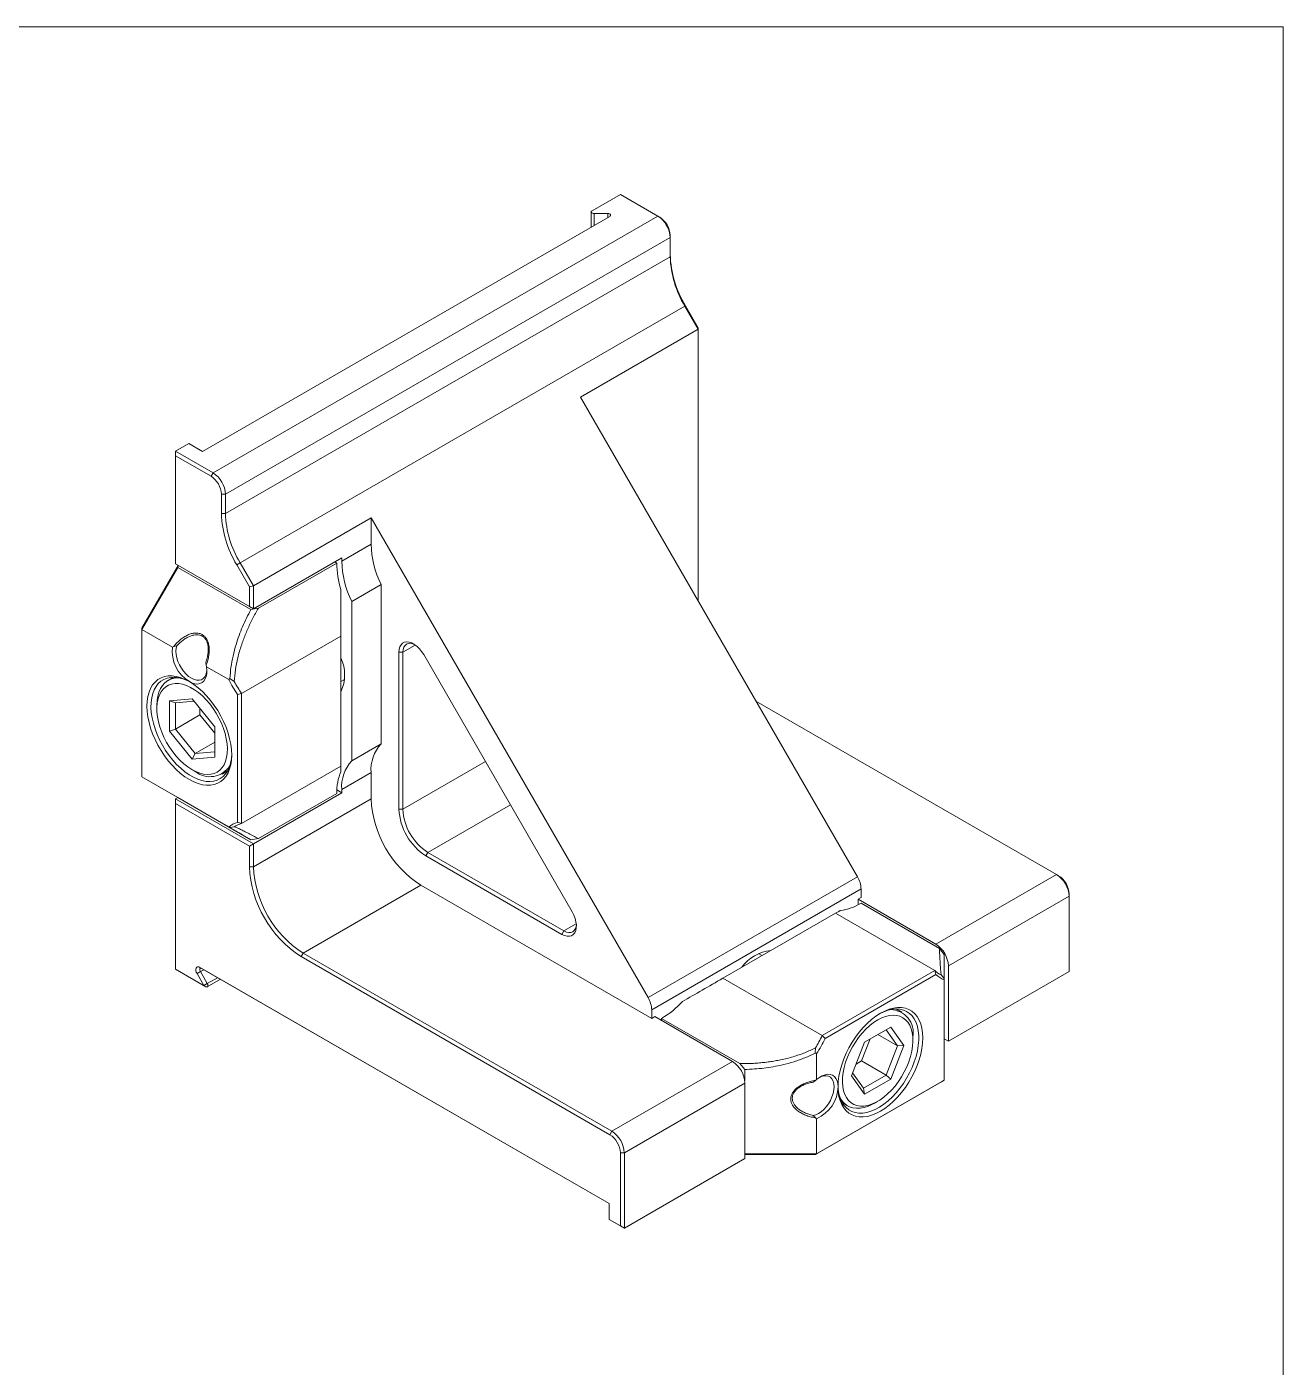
# Model space of a CAD drawing. Header units: millimetres. Extents: x 2 to 278, y 1 to 215.
# Drawn here: x 202.6 to 278, y 134.2 to 214.6 of the extents above; entities that cross this region are included whole.
import ezdxf

# ---------------------------------------------------------------- set-up
doc = ezdxf.new("R2010")
doc.units = ezdxf.units.MM

msp = doc.modelspace()

# ---------------------------------------------------------------- linework, layer by layer
at = {"color": 7, "linetype": 'Continuous', "lineweight": 18}
for p, q in [((1.579, 214.645), (277.989, 214.645)), ((277.989, 0.903), (277.989, 214.645)), ((238.194, 204.578), (236.494, 203.597)), ((240.439, 203.282), (238.194, 204.578)), ((213.106, 189.145), (237.562, 203.263)), ((213.737, 187.867), (240.439, 203.282)), ((236.445, 203.528), (236.445, 202.618)), ((237.442, 203.43), (236.614, 203.43)), ((240.558, 203.212), (240.439, 203.282)), ((241.187, 202.124), (241.187, 201.985)), ((241.187, 201.985), (214.486, 186.571)), ((241.187, 200.825), (241.187, 201.985)), ((241.187, 200.825), (214.486, 185.41)), ((242.064, 197.874), (215.362, 182.46)), ((242.099, 197.895), (242.064, 197.874)), ((242.863, 196.489), (242.064, 197.874)), ((242.099, 197.895), (242.863, 196.57)), ((235.799, 192.411), (242.863, 196.489)), ((242.863, 196.57), (242.863, 196.489)), ((242.863, 180.175), (242.863, 196.489)), ((252.428, 163.609), (235.799, 192.411)), ((212.283, 189.62), (211.492, 189.163)), ((211.492, 189.163), (213.737, 187.867)), ((211.492, 189.163), (211.492, 188.887)), ((212.283, 189.62), (213.106, 189.145)), ((211.492, 188.887), (211.492, 182.388)), ((213.618, 187.66), (211.492, 188.887)), ((213.737, 187.867), (213.618, 187.66)), ((214.246, 185.41), (214.246, 186.571)), ((214.486, 186.571), (214.246, 186.571)), ((214.486, 186.571), (214.486, 185.41)), ((214.486, 185.41), (214.246, 185.41)), ((223.226, 185.153), (216.162, 181.075)), ((239.855, 156.352), (223.226, 185.153)), ((223.226, 185.153), (223.226, 183.58)), ((223.226, 183.58), (221.465, 182.564)), ((216.162, 179.692), (221.465, 182.754)), ((221.465, 182.564), (221.465, 182.754)), ((209.468, 178.535), (211.642, 182.302)), ((211.623, 182.187), (209.468, 178.454)), ((211.492, 182.388), (215.922, 179.831)), ((216.162, 179.692), (211.492, 182.388)), ((211.492, 182.388), (211.492, 182.388)), ((211.655, 182.294), (211.623, 182.187)), ((211.623, 182.187), (216.009, 179.655)), ((215.158, 182.342), (215.362, 182.46)), ((215.922, 181.018), (215.158, 182.342)), ((215.362, 182.46), (216.162, 181.075)), ((216.462, 179.727), (221.166, 182.443)), ((221.046, 182.512), (221.166, 182.443)), ((223.825, 181.161), (222.064, 180.144)), ((223.825, 181.161), (223.825, 171.586)), ((215.922, 181.018), (216.162, 181.075)), ((215.922, 179.831), (215.922, 181.018)), ((216.162, 181.075), (216.162, 179.692)), ((221.417, 178.06), (221.417, 180.854)), ((215.922, 179.831), (216.162, 179.692)), ((216.009, 179.655), (216.462, 179.727)), ((222.064, 170.569), (222.064, 180.144)), ((209.468, 178.535), (209.468, 178.454)), ((211.297, 177.398), (209.468, 178.454)), ((209.468, 178.454), (209.468, 169.605)), ((221.417, 178.06), (215.455, 174.618)), ((221.417, 170.248), (221.417, 178.06)), ((211.297, 177.398), (211.378, 177.432)), ((211.378, 177.432), (211.57, 177.483)), ((224.903, 167.663), (224.903, 177.092)), ((225.142, 177.092), (224.903, 177.092)), ((225.142, 177.092), (225.142, 167.663)), ((213.305, 176.481), (213.327, 176.307)), ((213.327, 176.307), (213.337, 176.22)), ((226.385, 176.946), (235.299, 161.506)), ((211.366, 175.584), (211.039, 175.395)), ((214.683, 175.444), (213.337, 176.22)), ((214.683, 175.444), (214.75, 175.511)), ((214.75, 175.511), (215.011, 175.329)), ((221.417, 175.328), (221.631, 175.452)), ((221.575, 175.42), (221.627, 175.395)), ((210.366, 173.909), (210.366, 173.701)), ((211.124, 174.169), (212.482, 174.291)), ((211.124, 172.358), (211.124, 174.169)), ((211.124, 174.169), (211.484, 174.049)), ((212.596, 174.149), (211.484, 174.049)), ((211.484, 174.049), (211.484, 172.478)), ((212.482, 174.291), (213.841, 172.601)), ((215.215, 174.549), (215.455, 174.618)), ((215.215, 166.875), (215.215, 174.549)), ((215.455, 174.618), (215.455, 166.805)), ((264.386, 163.739), (246.337, 174.159)), ((212.954, 173.327), (211.484, 172.478)), ((212.954, 173.704), (212.954, 173.327)), ((212.954, 173.327), (213.841, 172.224)), ((211.484, 172.478), (211.124, 172.358)), ((212.482, 170.669), (211.124, 172.358)), ((211.484, 172.478), (212.662, 171.012)), ((213.841, 172.601), (213.841, 170.79)), ((213.841, 171.692), (212.662, 171.012)), ((223.825, 171.586), (222.064, 170.569)), ((212.662, 171.012), (212.482, 170.669)), ((213.841, 170.79), (212.482, 170.669)), ((212.662, 171.012), (213.841, 171.117)), ((212.482, 170.036), (212.662, 169.933)), ((214.285, 169.772), (214.612, 169.96)), ((215.455, 166.805), (221.417, 170.248)), ((221.417, 169.915), (221.417, 170.248)), ((223.226, 169.858), (221.465, 168.841)), ((223.226, 169.858), (223.226, 168.285)), ((209.468, 169.605), (214.683, 166.595)), ((209.468, 169.605), (211.623, 168.36)), ((211.623, 168.36), (211.492, 168.285)), ((211.492, 168.008), (211.492, 168.285)), ((211.492, 168.285), (216.162, 165.589)), ((216.009, 165.829), (211.623, 168.36)), ((221.465, 168.651), (216.162, 165.589)), ((216.162, 164.206), (223.226, 168.285)), ((216.462, 165.9), (221.166, 168.616)), ((221.171, 168.821), (221.465, 168.651)), ((221.465, 168.651), (221.465, 168.841)), ((211.492, 168.008), (211.492, 158.053)), ((215.922, 165.451), (211.492, 168.008)), ((225.142, 167.663), (224.903, 167.663)), ((215.215, 166.875), (215.455, 166.805)), ((214.75, 166.555), (214.683, 166.595)), ((214.75, 166.555), (215.011, 166.606)), ((216.462, 165.9), (216.009, 165.829)), ((215.922, 165.451), (216.162, 165.589)), ((215.922, 164.206), (215.922, 165.451)), ((216.162, 165.589), (216.162, 164.206)), ((226.519, 164.863), (226.639, 165.07)), ((226.639, 165.07), (234.805, 160.356)), ((215.922, 164.206), (216.162, 164.206)), ((234.685, 160.149), (226.519, 164.863)), ((239.855, 156.352), (252.428, 163.609)), ((257.142, 159.557), (264.386, 163.739)), ((264.506, 163.67), (264.386, 163.739)), ((226.22, 163.1), (219.155, 159.022)), ((226.22, 163.1), (240.074, 155.102)), ((252.647, 162.872), (240.074, 155.614)), ((252.647, 162.36), (252.647, 162.872)), ((252.647, 162.36), (252.467, 162.256)), ((252.467, 161.916), (252.467, 162.256)), ((252.467, 162.256), (257.142, 159.557)), ((257.351, 159.298), (252.647, 162.014)), ((265.134, 162.443), (257.89, 158.261)), ((265.134, 162.581), (265.134, 162.443)), ((265.134, 157.915), (265.134, 162.443)), ((251.108, 161.417), (244.343, 157.511)), ((257.071, 157.974), (251.108, 161.417)), ((234.685, 160.149), (234.805, 160.356)), ((219.036, 158.814), (219.155, 159.022)), ((237.565, 148.118), (219.036, 158.814)), ((219.155, 159.022), (237.685, 148.325)), ((246.708, 158.876), (246.494, 159)), ((246.55, 158.967), (246.546, 159.024)), ((257.351, 159.298), (257.64, 158.942)), ((211.492, 158.053), (213.192, 157.072)), ((213.311, 157.003), (211.492, 158.053)), ((211.492, 158.053), (211.492, 158.053)), ((212.982, 157.908), (212.777, 157.79)), ((213.192, 157.072), (212.777, 157.79)), ((212.947, 158.164), (237.522, 143.977)), ((213.066, 158.095), (212.947, 158.164)), ((212.982, 157.908), (213.396, 157.19)), ((237.522, 143.977), (213.066, 158.095)), ((250.306, 154.069), (257.071, 157.974)), ((257.131, 157.732), (257.071, 157.974)), ((257.89, 153.733), (257.89, 158.261)), ((257.89, 153.733), (265.134, 157.915)), ((213.396, 157.19), (213.192, 157.072)), ((213.311, 157.003), (213.192, 157.072)), ((213.396, 156.995), (214.184, 157.45)), ((244.343, 157.511), (250.306, 154.069)), ((257.131, 157.732), (250.485, 153.896)), ((257.64, 157.49), (257.465, 157.689)), ((257.64, 157.49), (257.64, 157.411)), ((257.64, 151.389), (257.64, 157.411)), ((240.074, 155.614), (240.074, 155.102)), ((255.087, 155.479), (254.76, 155.667)), ((240.254, 155.206), (240.074, 155.102)), ((244.929, 152.507), (240.254, 155.206)), ((245.377, 152.386), (240.673, 155.102)), ((240.673, 154.964), (240.673, 155.102)), ((252.859, 153.679), (254.427, 154.584)), ((254.427, 154.584), (254.144, 154.421)), ((254.427, 154.584), (255.211, 153.469)), ((250.485, 153.896), (250.306, 154.069)), ((252.674, 152.548), (253.186, 153.867)), ((254.144, 154.421), (252.859, 153.679)), ((253.646, 154.133), (254.824, 153.453)), ((254.824, 153.453), (254.144, 154.421)), ((255.759, 153.785), (255.759, 153.992)), ((257.64, 153.878), (257.89, 153.733)), ((249.884, 153.012), (249.911, 153.329)), ((249.977, 152.987), (249.884, 153.012)), ((249.977, 152.987), (249.977, 151.434)), ((252.075, 151.658), (252.859, 153.679)), ((254.144, 151.699), (254.824, 153.453)), ((255.211, 153.469), (254.427, 151.448)), ((254.824, 153.453), (255.211, 153.469)), ((237.685, 148.325), (244.929, 152.507)), ((245.666, 152.03), (245.377, 152.386)), ((252.347, 152.359), (252.674, 152.548)), ((252.674, 152.548), (254.144, 151.699)), ((245.666, 151.365), (245.666, 152.03)), ((249.767, 151.275), (249.906, 151.382)), ((249.906, 151.382), (249.977, 151.434)), ((249.977, 146.965), (257.64, 151.389)), ((252.859, 150.542), (252.075, 151.658)), ((252.141, 151.827), (252.783, 150.913)), ((252.783, 150.913), (254.144, 151.699)), ((254.427, 151.448), (252.859, 150.542)), ((254.144, 151.699), (254.427, 151.448)), ((257.47, 151.291), (257.64, 151.389)), ((245.677, 151.211), (238.433, 147.029)), ((245.677, 151.211), (245.677, 146.682)), ((257.47, 151.291), (249.906, 146.925)), ((252.783, 150.913), (252.859, 150.542)), ((251.514, 150.044), (251.84, 149.855)), ((253.464, 150.016), (253.644, 150.12)), ((249.906, 149.131), (249.767, 149.272)), ((249.977, 149.078), (249.906, 149.131)), ((249.977, 149.078), (249.977, 146.965)), ((237.565, 148.118), (237.685, 148.325)), ((238.194, 142.639), (238.194, 147.029)), ((238.194, 147.029), (238.433, 147.029)), ((238.433, 147.029), (238.433, 142.501)), ((238.433, 142.501), (245.677, 146.682)), ((245.677, 146.965), (249.977, 146.965)), ((249.906, 146.925), (245.677, 146.925)), ((249.906, 146.925), (249.977, 146.965)), ((237.522, 143.977), (237.522, 143.026)), ((237.522, 143.026), (238.194, 142.639)), ((238.433, 142.501), (237.522, 143.026)), ((237.522, 143.026), (237.522, 143.026)), ((238.194, 142.639), (238.433, 142.501))]:
    msp.add_line(p, q, dxfattribs=at)
at = {"color": 8, "linetype": 'Continuous', "lineweight": 18}
for p, q in [((236.614, 202.715), (236.614, 203.43)), ((237.442, 203.194), (237.442, 203.43)), ((225.883, 177.52), (225.142, 177.092)), ((230.094, 170.521), (225.142, 167.663)), ((231.591, 167.929), (226.639, 165.07)), ((235.546, 160.784), (234.805, 160.356)), ((213.186, 158.026), (212.982, 157.908)), ((213.396, 157.19), (214.015, 157.547))]:
    msp.add_line(p, q, dxfattribs=at)
at = {"color": 7, "linetype": 'Continuous', "lineweight": 18, "flags": 128}
for points in [[(236.614, 203.43), (236.565, 203.434), (236.52, 203.446), (236.483, 203.466), (236.458, 203.49), (236.445, 203.518), (236.448, 203.547), (236.465, 203.574), (236.494, 203.597)], [(237.562, 203.263), (237.592, 203.286), (237.609, 203.313), (237.611, 203.342), (237.599, 203.369), (237.573, 203.394), (237.537, 203.413), (237.492, 203.426), (237.442, 203.43)], [(211.57, 177.483), (211.525, 177.327), (211.509, 177.149), (211.522, 176.954), (211.562, 176.749), (211.63, 176.539), (211.723, 176.33), (211.837, 176.131), (211.97, 175.945), (212.118, 175.78), (212.275, 175.64), (212.437, 175.53), (212.599, 175.453), (212.757, 175.411), (212.904, 175.406), (213.037, 175.438), (213.152, 175.505), (213.244, 175.607), (213.312, 175.739), (213.353, 175.898), (213.363, 176)], [(224.903, 177.092), (224.917, 177.265), (224.959, 177.415), (225.028, 177.539), (225.121, 177.631), (225.235, 177.689), (225.367, 177.712), (225.513, 177.697), (225.666, 177.647), (225.823, 177.561), (225.979, 177.444), (226.127, 177.3), (226.264, 177.131), (226.385, 176.946)], [(225.833, 177.555), (225.745, 177.592), (225.604, 177.624), (225.475, 177.619), (225.361, 177.577), (225.268, 177.5), (225.199, 177.39), (225.157, 177.253), (225.142, 177.092)], [(212.317, 169.446), (212.051, 169.616), (211.788, 169.816), (211.531, 170.044), (211.283, 170.298), (211.045, 170.574), (210.822, 170.871), (210.615, 171.184), (210.427, 171.51), (210.259, 171.846), (210.114, 172.187), (209.993, 172.531), (209.898, 172.874), (209.829, 173.21), (209.787, 173.538), (209.773, 173.853), (209.787, 174.152), (209.829, 174.432), (209.898, 174.689), (209.993, 174.921), (210.114, 175.126), (210.259, 175.3), (210.427, 175.442), (210.615, 175.551), (210.822, 175.625), (211.045, 175.663), (211.283, 175.666), (211.531, 175.633), (211.788, 175.564), (212.051, 175.46), (212.317, 175.323)], [(212.378, 175.287), (212.179, 175.386), (211.925, 175.486), (211.676, 175.551), (211.435, 175.582), (211.206, 175.576), (210.991, 175.536), (210.793, 175.46), (210.612, 175.351), (210.453, 175.208), (210.316, 175.035), (210.203, 174.832), (210.116, 174.602), (210.055, 174.348), (210.02, 174.072), (210.013, 173.778), (210.034, 173.469), (210.082, 173.149), (210.156, 172.82), (210.257, 172.488), (210.382, 172.155), (210.53, 171.826), (210.7, 171.503), (210.89, 171.192), (211.097, 170.894), (211.319, 170.615), (211.554, 170.356), (211.799, 170.121), (212.052, 169.912), (212.308, 169.732), (212.566, 169.583), (212.823, 169.467), (213.075, 169.384), (213.32, 169.336), (213.555, 169.324), (213.778, 169.347), (213.985, 169.405), (214.174, 169.497), (214.344, 169.624), (214.493, 169.782), (214.618, 169.97), (214.718, 170.187), (214.793, 170.429), (214.84, 170.695), (214.861, 170.98), (214.861, 170.986)], [(210.366, 173.909), (210.38, 174.192), (210.422, 174.456), (210.491, 174.698), (210.586, 174.913), (210.706, 175.101), (210.85, 175.258), (211.017, 175.382), (211.203, 175.472), (211.406, 175.528), (211.625, 175.547), (211.704, 175.546)], [(213.337, 176.22), (213.363, 176.01), (213.36, 175.813), (213.33, 175.636), (213.272, 175.483), (213.189, 175.358), (213.083, 175.264), (212.956, 175.205), (212.812, 175.18), (212.655, 175.192), (212.488, 175.24), (212.317, 175.323)], [(213.541, 173.985), (213.743, 173.715), (213.928, 173.43), (214.095, 173.132), (214.241, 172.825), (214.363, 172.514), (214.462, 172.202), (214.534, 171.894), (214.58, 171.594), (214.598, 171.305), (214.589, 171.031), (214.552, 170.777), (214.489, 170.544), (214.399, 170.337), (214.284, 170.158), (214.146, 170.009), (213.986, 169.892), (213.806, 169.809), (213.61, 169.761), (213.398, 169.748), (213.175, 169.771), (212.942, 169.829), (212.704, 169.922), (212.462, 170.048), (212.221, 170.206), (211.984, 170.393), (211.752, 170.608), (211.531, 170.847), (211.321, 171.107), (211.127, 171.385), (210.951, 171.678), (210.794, 171.98), (210.66, 172.29), (210.549, 172.602), (210.464, 172.912), (210.405, 173.217), (210.372, 173.512), (210.368, 173.794), (210.391, 174.058), (210.441, 174.302), (210.518, 174.522), (210.62, 174.716), (210.747, 174.88), (210.896, 175.013), (211.066, 175.113), (211.255, 175.179), (211.459, 175.209), (211.677, 175.204), (211.906, 175.164), (212.141, 175.088), (212.382, 174.979), (212.623, 174.837), (212.863, 174.664), (213.098, 174.462), (213.325, 174.235), (213.541, 173.985)], [(212.317, 175.323), (212.583, 175.153), (212.846, 174.953), (213.104, 174.725), (213.352, 174.471), (213.59, 174.195), (213.813, 173.898), (214.02, 173.585), (214.208, 173.259), (214.376, 172.923), (214.521, 172.582), (214.642, 172.238), (214.737, 171.895), (214.806, 171.559), (214.848, 171.231), (214.862, 170.916), (214.848, 170.617), (214.806, 170.337), (214.737, 170.08), (214.642, 169.848), (214.521, 169.643), (214.376, 169.469), (214.208, 169.327), (214.02, 169.218), (213.813, 169.144), (213.59, 169.106), (213.352, 169.103), (213.104, 169.136), (212.846, 169.205), (212.583, 169.309), (212.317, 169.446)], [(235.299, 161.506), (235.399, 161.308), (235.477, 161.106), (235.528, 160.905), (235.552, 160.712), (235.547, 160.533), (235.514, 160.375), (235.454, 160.242), (235.368, 160.139), (235.261, 160.069), (235.134, 160.034), (234.993, 160.036), (234.841, 160.075), (234.685, 160.149)], [(234.805, 160.356), (234.951, 160.289), (235.091, 160.257), (235.22, 160.262), (235.334, 160.304), (235.427, 160.381), (235.496, 160.491), (235.539, 160.628), (235.551, 160.723)], [(212.777, 157.79), (212.735, 157.879), (212.712, 157.969), (212.708, 158.052), (212.725, 158.121), (212.761, 158.17), (212.814, 158.194), (212.877, 158.192), (212.947, 158.164)], [(213.066, 158.095), (213.032, 158.109), (213, 158.11), (212.974, 158.098), (212.956, 158.073), (212.947, 158.039), (212.949, 157.997), (212.961, 157.952), (212.982, 157.908)], [(213.396, 157.19), (213.417, 157.145), (213.429, 157.1), (213.43, 157.059), (213.422, 157.025), (213.404, 157), (213.378, 156.988), (213.346, 156.989), (213.311, 157.003)], [(251.264, 150.999), (251.278, 151.314), (251.319, 151.642), (251.388, 151.979), (251.484, 152.321), (251.605, 152.665), (251.75, 153.007), (251.917, 153.342), (252.106, 153.669), (252.313, 153.982), (252.536, 154.278), (252.773, 154.555), (253.022, 154.809), (253.279, 155.037), (253.542, 155.237), (253.808, 155.406), (254.074, 155.544), (254.337, 155.647), (254.594, 155.716), (254.843, 155.75), (255.08, 155.747), (255.304, 155.708), (255.511, 155.634), (255.699, 155.526), (255.867, 155.383), (256.012, 155.209), (256.133, 155.005), (256.228, 154.773), (256.297, 154.516), (256.339, 154.236), (256.353, 153.937)], [(251.264, 151.07), (251.277, 150.848), (251.319, 150.577), (251.386, 150.329), (251.48, 150.106), (251.599, 149.91), (251.742, 149.744), (251.907, 149.609), (252.092, 149.508), (252.295, 149.441), (252.514, 149.41), (252.746, 149.413), (252.988, 149.452), (253.239, 149.526), (253.495, 149.634), (253.753, 149.775), (254.01, 149.948), (254.264, 150.149), (254.511, 150.378), (254.749, 150.631), (254.975, 150.906), (255.186, 151.199), (255.38, 151.508), (255.555, 151.828), (255.709, 152.156), (255.84, 152.488), (255.947, 152.821), (256.028, 153.151), (256.082, 153.474), (256.11, 153.786), (256.11, 154.084), (256.082, 154.364), (256.028, 154.624), (255.947, 154.86), (255.84, 155.07), (255.709, 155.251), (255.555, 155.402), (255.38, 155.52), (255.186, 155.604), (254.975, 155.653), (254.749, 155.667), (254.511, 155.646), (254.264, 155.589), (254.01, 155.498), (253.753, 155.373), (253.747, 155.37)], [(253.643, 155.007), (253.884, 155.13), (254.122, 155.22), (254.354, 155.275), (254.577, 155.295), (254.787, 155.279), (254.983, 155.228), (255.161, 155.142), (255.319, 155.023), (255.455, 154.871), (255.568, 154.69), (255.656, 154.48), (255.717, 154.246), (255.752, 153.99), (255.758, 153.715), (255.738, 153.425), (255.69, 153.124), (255.615, 152.815), (255.515, 152.503), (255.39, 152.192), (255.242, 151.886), (255.074, 151.589), (254.887, 151.304), (254.684, 151.036), (254.467, 150.788), (254.239, 150.563), (254.004, 150.364), (253.764, 150.193), (253.522, 150.054), (253.282, 149.947), (253.047, 149.874), (252.819, 149.837), (252.603, 149.835), (252.399, 149.868), (252.212, 149.937), (252.044, 150.04), (251.896, 150.176), (251.772, 150.342), (251.671, 150.538), (251.597, 150.761), (251.549, 151.006), (251.528, 151.272), (251.535, 151.555), (251.569, 151.851), (251.631, 152.157), (251.718, 152.467), (251.831, 152.779), (251.967, 153.088), (252.126, 153.39), (252.304, 153.682), (252.499, 153.959), (252.709, 154.217), (252.932, 154.454), (253.164, 154.667), (253.402, 154.852), (253.643, 155.007)], [(256.353, 153.937), (256.339, 153.622), (256.297, 153.294), (256.228, 152.957), (256.133, 152.615), (256.012, 152.271), (255.867, 151.929), (255.699, 151.594), (255.511, 151.267), (255.304, 150.954), (255.08, 150.658), (254.843, 150.381), (254.594, 150.128), (254.337, 149.899), (254.074, 149.699), (253.808, 149.53), (253.542, 149.392), (253.279, 149.289), (253.022, 149.22), (252.773, 149.186), (252.536, 149.189), (252.313, 149.228), (252.106, 149.302), (251.917, 149.41), (251.75, 149.553), (251.605, 149.727), (251.484, 149.931), (251.388, 150.163), (251.319, 150.42), (251.278, 150.7), (251.264, 150.999)], [(249.767, 149.272), (249.924, 149.311), (250.086, 149.386), (250.248, 149.494), (250.406, 149.632), (250.554, 149.796), (250.688, 149.98), (250.804, 150.179), (250.898, 150.387), (250.968, 150.597), (251.01, 150.804), (251.024, 150.999), (251.01, 151.178), (250.968, 151.335), (250.898, 151.466), (250.804, 151.565), (250.688, 151.63), (250.554, 151.66), (250.406, 151.652), (250.248, 151.608), (250.154, 151.566)], [(249.977, 151.434), (250.146, 151.561), (250.317, 151.657), (250.486, 151.719), (250.648, 151.746), (250.797, 151.736), (250.932, 151.691), (251.047, 151.611), (251.14, 151.498), (251.208, 151.356), (251.25, 151.188), (251.264, 150.999)], [(253.464, 150.016), (253.337, 149.947), (253.086, 149.834), (252.839, 149.755), (252.6, 149.712), (252.371, 149.705), (252.155, 149.733), (251.956, 149.797), (251.775, 149.896), (251.614, 150.029), (251.475, 150.194), (251.377, 150.356)]]:
    msp.add_lwpolyline(points, dxfattribs=at)
at = {"color": 7, "linetype": 'Continuous', "lineweight": 18}
for centre, radius, start, end in [((239.562, 201.911), 1.626, 2.60548, 57.39452), ((239.822, 202.062), 1.366, 2.60548, 57.39452), ((247.535, 201.18), 6.352, 181.9565, 211.14373), ((247.291, 201.033), 6.108, 181.9565, 211.14373), ((212.881, 186.509), 1.366, 2.60548, 57.39452), ((212.861, 186.497), 1.626, 2.60548, 57.39452), ((220.595, 185.627), 6.352, 181.9565, 211.14373), ((220.59, 185.619), 6.108, 181.9565, 211.14373), ((229.031, 183.733), 5.806, 181.50244, 206.29251), ((226.748, 182.512), 5.582, 180.71087, 197.27718), ((227.27, 182.716), 5.806, 181.50244, 206.29251), ((213.427, 177.156), 2.143, 173.52372, 238.82479), ((219.189, 175.73), 2.448, 335.55317, 24.44683), ((221.971, 179.175), 8.188, 207.11122, 214.40285), ((221.907, 179.138), 7.878, 208.90843, 215.01024), ((225.581, 170.01), 2.36, 138.09011, 183.69975), ((213.555, 171.026), 1.411, 230.75974, 327.75763), ((224.286, 168.685), 3.121, 156.80674, 181.27177), ((223.82, 168.993), 2.36, 138.09011, 183.69975), ((229.726, 168.58), 6.506, 182.60548, 237.39452), ((228.412, 167.822), 3.513, 182.60548, 237.39452), ((228.379, 167.803), 3.24, 182.48713, 237.51287), ((215.677, 165.349), 1.594, 106.85814, 128.61298), ((215.858, 165.311), 1.548, 105.10394, 123.18841), ((222.682, 164.514), 6.766, 182.60548, 237.39452), ((222.661, 164.502), 6.506, 182.60548, 237.39452), ((251.121, 162.82), 1.527, 1.9565, 31.14373), ((263.51, 162.369), 1.626, 2.60548, 57.39452), ((263.769, 162.519), 1.366, 2.60548, 57.39452), ((251.027, 164.681), 3.12, 276.79987, 301.2694), ((256.265, 158.187), 1.626, 2.60548, 57.39452), ((247.475, 156.746), 2.448, 95.55982, 144.4348), ((258.164, 159.07), 1.548, 225.09364, 243.17743), ((258.221, 158.895), 1.594, 226.84756, 248.60209), ((238.548, 155.562), 1.527, 1.9565, 31.14373), ((237.823, 159.901), 5.581, 300.70845, 317.27684), ((254.386, 154.235), 1.394, 349.96454, 88.56357), ((243.165, 157.397), 7.878, 328.90846, 335.01019), ((243.101, 157.434), 8.188, 327.11124, 334.40283), ((244.052, 151.137), 1.626, 2.60548, 57.39452), ((249.121, 151.043), 2.143, 293.52254, 358.82588), ((236.829, 146.967), 1.366, 2.60548, 57.39452), ((236.808, 146.955), 1.626, 2.60548, 57.39452)]:
    msp.add_arc(centre, radius, start, end, dxfattribs=at)
for centre, start_param, end_param in [((255.628, 164.026), 3.292839, 3.529943), ((243.654, 157.114), 4.323958, 4.863473)]:
    msp.add_ellipse(centre, major_axis=(4.572, 2.64), ratio=0.00007, start_param=start_param, end_param=end_param, dxfattribs=at)
for points, knots in [([(214.75, 175.511), (214.768, 175.732), (214.803, 176.181), (214.933, 176.868), (215.15, 177.688), (215.488, 178.633), (215.834, 179.313), (216.009, 179.655)], [0, 0, 0, 0, 0.156608, 0.318315, 0.484465, 0.739914, 1, 1, 1, 1]), ([(216.462, 179.727), (216.401, 179.623), (216.28, 179.416), (216.11, 179.098), (215.952, 178.78), (215.806, 178.462), (215.671, 178.143), (215.548, 177.823), (215.387, 177.362), (215.216, 176.764), (215.068, 176.036), (215.029, 175.562), (215.011, 175.329)], [0, 0, 0, 0, 0.0757651, 0.1514081, 0.2271119, 0.3001087, 0.3731639, 0.4467662, 0.5178848, 0.6847873, 0.8456171, 1, 1, 1, 1]), ([(211.378, 177.432), (211.447, 177.512), (211.582, 177.668), (211.806, 177.868), (212.036, 178.03), (212.268, 178.15), (212.496, 178.225), (212.714, 178.251), (212.915, 178.228), (213.095, 178.156), (213.248, 178.036), (213.368, 177.873), (213.454, 177.672), (213.504, 177.437), (213.516, 177.176), (213.49, 176.896), (213.43, 176.602), (213.362, 176.406), (213.327, 176.307)], [0, 0, 0, 0, 0.072864, 0.14329, 0.210635, 0.274511, 0.334854, 0.391991, 0.446668, 0.5, 0.553332, 0.608009, 0.665146, 0.725489, 0.789365, 0.85671, 0.927136, 1, 1, 1, 1]), ([(213.305, 176.481), (213.333, 176.568), (213.388, 176.737), (213.437, 176.99), (213.457, 177.23), (213.445, 177.451), (213.401, 177.648), (213.328, 177.818), (213.225, 177.955), (213.095, 178.057), (212.941, 178.119), (212.767, 178.142), (212.579, 178.123), (212.379, 178.066), (212.174, 177.97), (211.967, 177.839), (211.761, 177.677), (211.634, 177.548), (211.57, 177.483)], [0, 0, 0, 0, 0.073953, 0.144979, 0.212532, 0.276317, 0.336359, 0.393059, 0.447219, 0.5, 0.552781, 0.606941, 0.663641, 0.723683, 0.787468, 0.855021, 0.926047, 1, 1, 1, 1]), ([(216.009, 165.829), (215.834, 165.929), (215.488, 166.129), (215.15, 166.325), (214.933, 166.45), (214.803, 166.525), (214.768, 166.545), (214.75, 166.555)], [0, 0, 0, 0, 0.2600857, 0.5155349, 0.6816158, 0.8433214, 1, 1, 1, 1]), ([(215.011, 166.606), (215.029, 166.602), (215.068, 166.592), (215.216, 166.527), (215.387, 166.446), (215.548, 166.367), (215.671, 166.306), (215.806, 166.238), (215.952, 166.164), (216.11, 166.083), (216.28, 165.995), (216.401, 165.932), (216.462, 165.9)], [0, 0, 0, 0, 0.154377, 0.315207, 0.482115, 0.553227, 0.626833, 0.699886, 0.772883, 0.848589, 0.924232, 1, 1, 1, 1]), ([(257.465, 157.689), (257.46, 157.708), (257.449, 157.746), (257.431, 157.907), (257.416, 158.095), (257.404, 158.274), (257.396, 158.411), (257.387, 158.562), (257.378, 158.725), (257.369, 158.903), (257.36, 159.094), (257.354, 159.23), (257.351, 159.298)], [0, 0, 0, 0, 0.154377, 0.315207, 0.482115, 0.553227, 0.626833, 0.699886, 0.772883, 0.848589, 0.924232, 1, 1, 1, 1]), ([(257.64, 158.942), (257.64, 158.741), (257.64, 158.341), (257.64, 157.951), (257.64, 157.7), (257.64, 157.55), (257.64, 157.51), (257.64, 157.49)], [0, 0, 0, 0, 0.2600857, 0.5155349, 0.6816158, 0.8433214, 1, 1, 1, 1]), ([(245.377, 152.386), (245.498, 152.386), (245.738, 152.384), (246.098, 152.396), (246.452, 152.418), (246.801, 152.451), (247.145, 152.494), (247.483, 152.547), (247.963, 152.638), (248.566, 152.789), (249.271, 153.025), (249.701, 153.229), (249.911, 153.329)], [0, 0, 0, 0, 0.075765, 0.151408, 0.227112, 0.300109, 0.373164, 0.446766, 0.517885, 0.684787, 0.845617, 1, 1, 1, 1]), ([(249.884, 153.012), (249.684, 152.917), (249.277, 152.723), (248.618, 152.492), (247.799, 152.27), (246.811, 152.09), (246.05, 152.05), (245.666, 152.03)], [0, 0, 0, 0, 0.156608, 0.318315, 0.484465, 0.739914, 1, 1, 1, 1]), ([(249.906, 149.131), (249.803, 149.15), (249.6, 149.189), (249.315, 149.284), (249.06, 149.402), (248.84, 149.543), (248.661, 149.703), (248.53, 149.878), (248.449, 150.064), (248.421, 150.256), (248.449, 150.448), (248.53, 150.634), (248.661, 150.809), (248.84, 150.969), (249.06, 151.11), (249.315, 151.228), (249.6, 151.323), (249.803, 151.362), (249.906, 151.382)], [0, 0, 0, 0, 0.072864, 0.14329, 0.210635, 0.274511, 0.334854, 0.391991, 0.446668, 0.5, 0.553332, 0.608009, 0.665146, 0.725489, 0.789365, 0.85671, 0.927136, 1, 1, 1, 1]), ([(249.767, 151.275), (249.678, 151.256), (249.503, 151.22), (249.26, 151.135), (249.043, 151.032), (248.857, 150.911), (248.708, 150.775), (248.598, 150.627), (248.53, 150.469), (248.507, 150.305), (248.53, 150.141), (248.598, 149.979), (248.708, 149.825), (248.857, 149.681), (249.043, 149.551), (249.26, 149.437), (249.503, 149.341), (249.678, 149.295), (249.767, 149.272)], [0, 0, 0, 0, 0.073953, 0.144979, 0.212532, 0.276317, 0.336359, 0.393059, 0.447219, 0.5, 0.552781, 0.606941, 0.663641, 0.723683, 0.787468, 0.855021, 0.926047, 1, 1, 1, 1])]:
    msp.add_open_spline(points, degree=3, knots=knots, dxfattribs=at)

doc.saveas('drawing.dxf')
